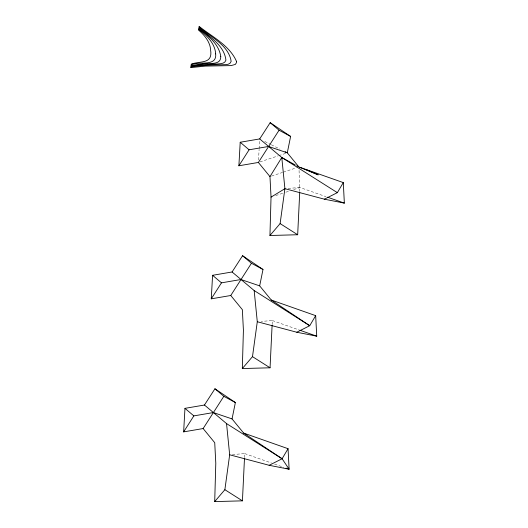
<?xml version="1.0" encoding="UTF-8"?>
<svg xmlns="http://www.w3.org/2000/svg" width="528" height="528" viewBox="0 0 528 528"><rect width="100%" height="100%" fill="white"/><g stroke="black" fill="none" stroke-linecap="round" stroke-linejoin="round"><path stroke-width="0.4" stroke-dasharray="2.64 1.98" d="M244.517 457.664L244.715 453.592L230.459 454.727M272.138 324.614L272.336 320.542L261.248 321.427M299.759 191.565L299.059 170.254M258.515 160.024L259.109 149.477M259.149 148.665L259.604 140.547M259.941 161.931L277.913 155.938M278.698 155.681L285.734 153.331M271.537 176.088L282.48 172.445M283.259 172.181L296.545 167.752M275.728 195.571L282.757 193.228M285.886 192.185L289.793 190.879M293.7 189.578L299.95 187.493L325.981 196.654M288.077 188.437L299.95 187.493M272.336 320.542L299.125 329.974M244.715 453.592L271.504 463.023M274.567 464.099L283.754 467.333M264.779 141.484L270.593 144.408M271.319 144.771L280.031 149.16"/><path stroke-width="0.79" d="M244.477 458.482L242.431 500.841L214.705 501.6L215.794 463.234L214.731 442.708L203.135 428.551L183.645 431.878L184.965 408.349L204.455 405.029L214.942 388.773L235.376 402.541L232.049 418.915L243.652 433.072L282.11 458.753L289.113 469.22L269.161 465.293L229.667 454.786L226.545 423.595L204.455 405.029M272.098 325.433L270.052 367.792L242.326 368.551L243.415 330.185L242.352 309.659L230.756 295.502L211.266 298.828L212.586 275.299L232.076 271.979L242.563 255.724L262.997 269.485L259.67 285.866L271.273 300.023L309.731 325.703L315.671 315.645L271.273 300.023M299.719 192.383L297.673 234.742L269.947 235.501L271.036 197.135L269.973 176.609L281.787 157.496L259.697 138.93L240.207 142.25L238.887 165.779L258.377 162.452L279.068 130.218L270.184 122.674L259.697 138.93M214.705 501.6L224.869 489.7L229.667 454.786M242.326 368.551L252.49 356.651L257.288 321.737L254.166 290.545L232.076 271.979M269.947 235.501L280.111 223.601L284.909 188.687L281.787 157.496L295.33 164.993M270.184 122.674L290.618 136.435L287.291 152.81L298.894 166.967L343.292 182.596L344.355 203.122L324.397 199.188L284.909 188.687L271.036 197.135M324.397 199.188L337.352 192.654L343.292 182.596M269.161 465.293L282.11 458.753L288.05 448.694L243.652 433.072M238.887 165.779L249.091 149.794L268.58 146.467L287.291 152.81L285.113 151.714M211.266 298.828L221.47 282.843L240.959 279.517L259.67 285.866M230.756 295.502L251.447 263.267L242.563 255.724M183.645 431.878L193.849 415.892L213.338 412.566L232.049 418.915M203.135 428.551L223.826 396.317L214.942 388.773M257.288 321.737L296.776 332.237L309.731 325.703L254.166 290.545M296.776 332.237L316.734 336.171L315.671 315.645M327.512 197.195L344.355 203.122M299.891 330.244L316.734 336.171M286.051 468.145L289.113 469.22L288.05 448.694M299.633 167.27L318.212 174.854L306.412 169.732M279.068 130.218L290.618 136.435M251.447 263.267L262.997 269.485M223.826 396.317L235.376 402.541M296.756 165.785L298.181 166.577M281.787 157.496L337.352 192.654M280.111 223.601L297.673 234.742M252.49 356.651L270.052 367.792M226.545 423.595L282.11 458.753M224.869 489.7L242.431 500.841M240.207 142.25L249.091 149.794M212.586 275.299L221.47 282.843M184.965 408.349L193.849 415.892M258.377 162.452L269.973 176.609M220.763 56.423C221.107 66.251 207.636 62.41 201.643 64.139A181.441 171.963 27.2 0 0 191.011 65.498L190.859 66.205C199.34 64.786 207.933 64.35 216.513 64.033C219.734 63.67 224.836 64.132 225.925 60.172C224.341 45.454 209.312 36.465 198.832 27.812L198.686 28.519C208.078 35.548 218.929 44.062 220.763 56.423M215.668 53.896C217.1 67.294 198.37 60.865 191.156 64.792L191.301 64.086C200.706 60.766 212.89 64.31 210.599 49.955A20.744 19.655 27.2 0 0 209.748 45.25C207.781 39.052 203.234 34.096 198.389 29.938L198.541 29.225C206.488 35.284 215.035 43.256 215.668 53.896M236.531 61.453L236.471 62.654L235.336 64.409L231.112 65.597L205.465 66.099L190.568 67.624L190.714 66.911C200.851 65.386 211.094 64.825 221.338 64.799C224.578 64.462 229.984 65.498 231.152 61.406C228.895 45.302 210.236 36.65 198.977 27.106L199.129 26.4C212.223 36.835 229.621 45.441 236.531 61.453"/></g></svg>
